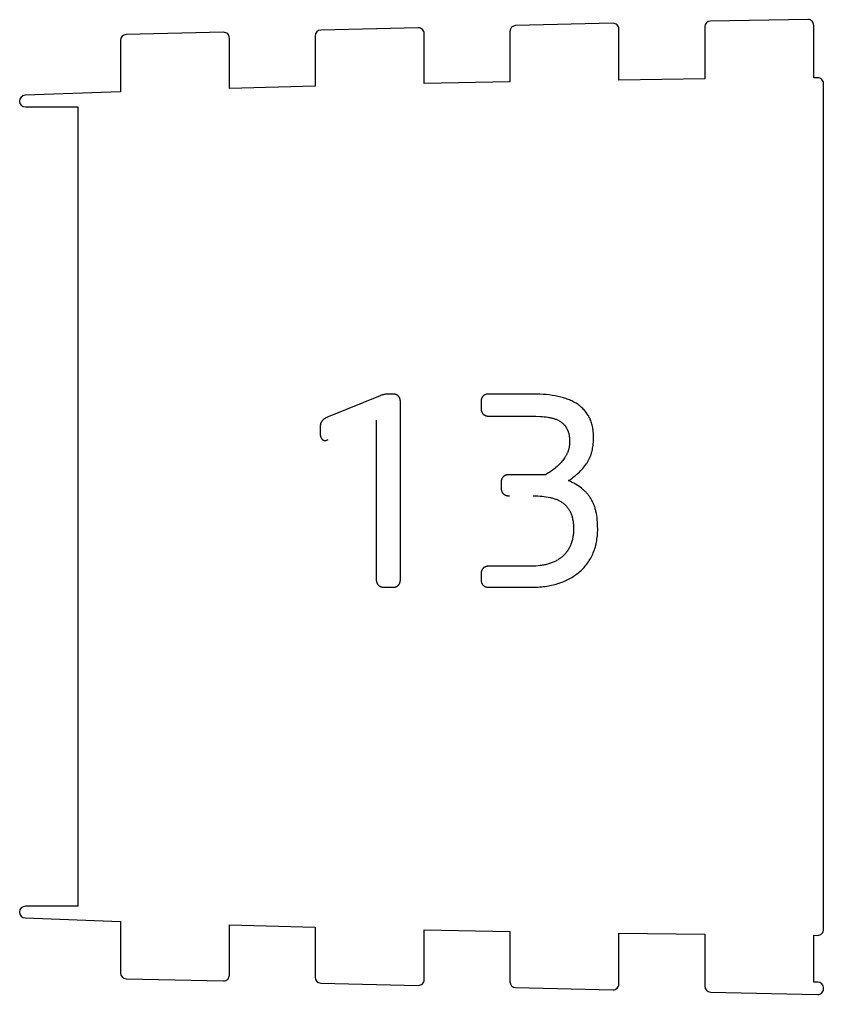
# Model space of a CAD drawing. Extents: x 296 to 1497, y 3 to 304.
# Drawn here: x 783.8 to 825.1, y 138.3 to 188.4 of the extents above; entities that cross this region are included whole.
import ezdxf

# ---------------------------------------------------------------- set-up
doc = ezdxf.new("R2010")
doc.units = 0
doc.layers.add('FLAT_PANELS', color=1, linetype='CONTINUOUS')
doc.layers.add('HELP_LINES', color=3, linetype='CONTINUOUS')

msp = doc.modelspace()

# ---------------------------------------------------------------- linework, layer by layer
at = {"layer": 'FLAT_PANELS'}
for p, q in [((814.249, 188.161, 0), (809.249, 188.046, 0)), ((824.254, 188.356, 0), (819.249, 188.277, 0)), ((794.249, 187.7, 0), (789.249, 187.585, 0)), ((804.249, 187.931, 0), (799.249, 187.815, 0)), ((808.956, 187.746, 0), (808.956, 185.156, 0)), ((814.556, 185.247, 0), (814.556, 187.861, 0)), ((818.956, 187.977, 0), (818.956, 185.304, 0)), ((824.556, 185.358, 0), (824.556, 188.056, 0)), ((788.956, 187.285, 0), (788.956, 184.641, 0)), ((794.556, 184.817, 0), (794.556, 187.4, 0)), ((798.956, 187.515, 0), (798.956, 184.937, 0)), ((804.556, 185.069, 0), (804.556, 187.631, 0)), ((818.956, 185.304, 0), (814.556, 185.247, 0)), ((824.754, 185.36, 0), (824.556, 185.358, 0)), ((798.956, 184.937, 0), (794.556, 184.817, 0)), ((808.956, 185.156, 0), (804.556, 185.069, 0)), ((825.057, 141.649, 0), (825.057, 185.06, 0)), ((788.956, 184.641, 0), (784.066, 184.465, 0)), ((784.078, 183.865, 0), (786.778, 183.865, 0)), ((786.778, 183.865, 0), (786.778, 142.843, 0)), ((786.778, 142.843, 0), (784.078, 142.843, 0)), ((784.066, 142.243, 0), (788.956, 142.068, 0)), ((788.956, 142.068, 0), (788.956, 139.425, 0)), ((794.556, 139.311, 0), (794.556, 141.892, 0)), ((794.556, 141.892, 0), (798.956, 141.771, 0)), ((798.956, 141.771, 0), (798.956, 139.196, 0)), ((804.556, 139.082, 0), (804.556, 141.64, 0)), ((804.556, 141.64, 0), (808.956, 141.553, 0)), ((808.956, 141.553, 0), (808.956, 138.968, 0)), ((814.556, 138.853, 0), (814.556, 141.461, 0)), ((814.556, 141.461, 0), (818.956, 141.404, 0)), ((818.956, 141.404, 0), (818.956, 138.739, 0)), ((824.556, 138.95, 0), (824.556, 141.35, 0)), ((824.556, 141.35, 0), (824.754, 141.349, 0)), ((789.249, 139.125, 0), (794.249, 139.011, 0)), ((799.249, 138.896, 0), (804.249, 138.782, 0)), ((809.249, 138.668, 0), (814.249, 138.553, 0)), ((824.759, 138.949, 0), (824.556, 138.95, 0)), ((825.057, 138.613, 0), (825.057, 138.649, 0)), ((819.249, 138.439, 0), (824.75, 138.313, 0))]:
    msp.add_line(p, q, dxfattribs=at)
for centre, start, end in [((814.256, 187.861, 0), 360, 91.3213), ((819.256, 187.977, 0), 91.3213, 180), ((824.256, 188.056, 0), 360, 90.4581), ((794.256, 187.4, 0), 360, 91.3213), ((799.256, 187.515, 0), 91.3213, 180), ((804.256, 187.631, 0), 360, 91.3213), ((809.256, 187.746, 0), 91.3213, 180), ((789.256, 187.285, 0), 91.3213, 180), ((824.757, 185.06, 0), 0, 90.4395), ((784.078, 184.165, 0), 92.1881, 270.0001), ((784.078, 142.543, 0), 89.9999, 267.8121), ((824.757, 141.649, 0), 269.5605, 0), ((789.256, 139.425, 0), 180, 268.6902), ((794.256, 139.311, 0), 268.6902, 0), ((799.256, 139.196, 0), 180, 268.6902), ((804.256, 139.082, 0), 268.6902, 0), ((809.256, 138.968, 0), 180, 268.6902), ((814.256, 138.853, 0), 268.6902, 0), ((819.256, 138.739, 0), 180, 268.6902), ((824.757, 138.649, 0), 360, 89.5605), ((824.757, 138.613, 0), 268.6902, 0)]:
    msp.add_arc(centre, 0.3, start, end, dxfattribs=at)
at = {"layer": 'HELP_LINES'}
for p, q in [((802.287, 169.044), (799.62, 167.959)), ((802.318, 169.055), (802.287, 169.044)), ((802.349, 169.066), (802.318, 169.055)), ((802.38, 169.076), (802.349, 169.066)), ((802.412, 169.086), (802.38, 169.076)), ((802.443, 169.094), (802.412, 169.086)), ((802.475, 169.102), (802.443, 169.094)), ((802.507, 169.108), (802.475, 169.102)), ((802.539, 169.114), (802.507, 169.108)), ((802.571, 169.12), (802.539, 169.114)), ((802.603, 169.124), (802.571, 169.12)), ((802.635, 169.128), (802.603, 169.124)), ((802.668, 169.131), (802.635, 169.128)), ((802.701, 169.133), (802.668, 169.131)), ((802.734, 169.134), (802.701, 169.133)), ((802.767, 169.134), (802.734, 169.134)), ((802.94, 169.134), (802.767, 169.134)), ((802.952, 169.134), (802.94, 169.134)), ((802.964, 169.133), (802.952, 169.134)), ((802.976, 169.132), (802.964, 169.133)), ((802.988, 169.131), (802.976, 169.132)), ((802.999, 169.13), (802.988, 169.131)), ((803.011, 169.129), (802.999, 169.13)), ((803.022, 169.127), (803.011, 169.129)), ((803.033, 169.125), (803.022, 169.127)), ((803.043, 169.123), (803.033, 169.125)), ((803.054, 169.121), (803.043, 169.123)), ((803.064, 169.119), (803.054, 169.121)), ((803.074, 169.116), (803.064, 169.119)), ((803.084, 169.113), (803.074, 169.116)), ((803.094, 169.11), (803.084, 169.113)), ((803.104, 169.107), (803.094, 169.11)), ((803.113, 169.103), (803.104, 169.107)), ((803.122, 169.099), (803.113, 169.103)), ((803.131, 169.096), (803.122, 169.099)), ((803.14, 169.091), (803.131, 169.096)), ((803.149, 169.087), (803.14, 169.091)), ((803.157, 169.082), (803.149, 169.087)), ((803.165, 169.078), (803.157, 169.082)), ((803.173, 169.072), (803.165, 169.078)), ((803.181, 169.067), (803.173, 169.072)), ((803.189, 169.062), (803.181, 169.067)), ((803.196, 169.056), (803.189, 169.062)), ((803.204, 169.05), (803.196, 169.056)), ((803.211, 169.044), (803.204, 169.05)), ((803.218, 169.038), (803.211, 169.044)), ((803.225, 169.031), (803.218, 169.038)), ((803.231, 169.025), (803.225, 169.031)), ((803.237, 169.018), (803.231, 169.025)), ((803.244, 169.01), (803.237, 169.018)), ((803.25, 169.003), (803.244, 169.01)), ((803.255, 168.996), (803.25, 169.003)), ((803.261, 168.988), (803.255, 168.996)), ((803.266, 168.981), (803.261, 168.988)), ((803.271, 168.973), (803.266, 168.981)), ((803.276, 168.965), (803.271, 168.973)), ((803.281, 168.957), (803.276, 168.965)), ((803.286, 168.948), (803.281, 168.957)), ((803.29, 168.94), (803.286, 168.948)), ((803.294, 168.931), (803.29, 168.94)), ((803.298, 168.923), (803.294, 168.931)), ((803.302, 168.914), (803.298, 168.923)), ((803.305, 168.905), (803.302, 168.914)), ((803.309, 168.895), (803.305, 168.905)), ((803.312, 168.886), (803.309, 168.895)), ((803.315, 168.877), (803.312, 168.886)), ((803.317, 168.867), (803.315, 168.877)), ((803.32, 168.857), (803.317, 168.867)), ((803.322, 168.847), (803.32, 168.857)), ((803.324, 168.837), (803.322, 168.847)), ((803.326, 168.827), (803.324, 168.837)), ((803.328, 168.816), (803.326, 168.827)), ((803.33, 168.806), (803.328, 168.816)), ((803.331, 168.795), (803.33, 168.806)), ((803.332, 168.784), (803.331, 168.795)), ((803.333, 168.773), (803.332, 168.784)), ((803.334, 168.762), (803.333, 168.773)), ((803.334, 168.751), (803.334, 168.762)), ((803.334, 168.739), (803.334, 168.751)), ((803.334, 168.728), (803.334, 168.739)), ((803.334, 159.607), (803.334, 168.728)), ((807.476, 168.773), (807.475, 168.762)), ((807.475, 168.762), (807.475, 168.751)), ((807.475, 168.751), (807.475, 168.739)), ((807.475, 168.739), (807.475, 168.404)), ((807.477, 168.784), (807.476, 168.773)), ((807.478, 168.795), (807.477, 168.784)), ((807.48, 168.806), (807.478, 168.795)), ((807.481, 168.816), (807.48, 168.806)), ((807.483, 168.827), (807.481, 168.816)), ((807.485, 168.837), (807.483, 168.827)), ((807.487, 168.847), (807.485, 168.837)), ((807.489, 168.857), (807.487, 168.847)), ((807.492, 168.867), (807.489, 168.857)), ((807.494, 168.877), (807.492, 168.867)), ((807.497, 168.886), (807.494, 168.877)), ((807.5, 168.895), (807.497, 168.886)), ((807.504, 168.905), (807.5, 168.895)), ((807.507, 168.914), (807.504, 168.905)), ((807.511, 168.923), (807.507, 168.914)), ((807.515, 168.931), (807.511, 168.923)), ((807.519, 168.94), (807.515, 168.931)), ((807.523, 168.948), (807.519, 168.94)), ((807.528, 168.957), (807.523, 168.948)), ((807.533, 168.965), (807.528, 168.957)), ((807.538, 168.973), (807.533, 168.965)), ((807.543, 168.981), (807.538, 168.973)), ((807.548, 168.988), (807.543, 168.981)), ((807.554, 168.996), (807.548, 168.988)), ((807.559, 169.003), (807.554, 168.996)), ((807.565, 169.01), (807.559, 169.003)), ((807.572, 169.018), (807.565, 169.01)), ((807.578, 169.025), (807.572, 169.018)), ((807.585, 169.031), (807.578, 169.025)), ((807.591, 169.038), (807.585, 169.031)), ((807.598, 169.044), (807.591, 169.038)), ((807.605, 169.05), (807.598, 169.044)), ((807.613, 169.056), (807.605, 169.05)), ((807.62, 169.062), (807.613, 169.056)), ((807.628, 169.067), (807.62, 169.062)), ((807.636, 169.072), (807.628, 169.067)), ((807.644, 169.078), (807.636, 169.072)), ((807.652, 169.082), (807.644, 169.078)), ((807.66, 169.087), (807.652, 169.082)), ((807.669, 169.091), (807.66, 169.087)), ((807.678, 169.096), (807.669, 169.091)), ((807.687, 169.099), (807.678, 169.096)), ((807.696, 169.103), (807.687, 169.099)), ((807.705, 169.107), (807.696, 169.103)), ((807.715, 169.11), (807.705, 169.107)), ((807.725, 169.113), (807.715, 169.11)), ((807.735, 169.116), (807.725, 169.113)), ((807.745, 169.119), (807.735, 169.116)), ((807.755, 169.121), (807.745, 169.119)), ((807.766, 169.123), (807.755, 169.121)), ((807.776, 169.125), (807.766, 169.123)), ((807.787, 169.127), (807.776, 169.125)), ((807.798, 169.129), (807.787, 169.127)), ((807.81, 169.13), (807.798, 169.129)), ((807.821, 169.131), (807.81, 169.13)), ((807.833, 169.132), (807.821, 169.131)), ((807.845, 169.133), (807.833, 169.132)), ((807.857, 169.134), (807.845, 169.133)), ((807.869, 169.134), (807.857, 169.134)), ((807.881, 169.134), (807.869, 169.134)), ((810.328, 169.132), (807.881, 169.134)), ((810.496, 169.126), (810.328, 169.132)), ((810.661, 169.117), (810.496, 169.126)), ((810.821, 169.103), (810.661, 169.117)), ((810.978, 169.086), (810.821, 169.103)), ((811.131, 169.065), (810.978, 169.086)), ((811.28, 169.04), (811.131, 169.065)), ((811.425, 169.011), (811.28, 169.04)), ((811.495, 168.995), (811.425, 169.011)), ((811.565, 168.978), (811.495, 168.995)), ((811.633, 168.96), (811.565, 168.978)), ((811.7, 168.941), (811.633, 168.96)), ((811.766, 168.921), (811.7, 168.941)), ((811.83, 168.899), (811.766, 168.921)), ((811.893, 168.877), (811.83, 168.899)), ((811.955, 168.853), (811.893, 168.877)), ((812.016, 168.828), (811.955, 168.853)), ((812.075, 168.802), (812.016, 168.828)), ((812.133, 168.775), (812.075, 168.802)), ((812.189, 168.747), (812.133, 168.775)), ((812.245, 168.718), (812.189, 168.747)), ((812.299, 168.688), (812.245, 168.718)), ((812.352, 168.656), (812.299, 168.688)), ((812.403, 168.624), (812.352, 168.656)), ((807.475, 168.404), (807.475, 168.393)), ((807.475, 168.393), (807.475, 168.381)), ((807.475, 168.381), (807.476, 168.37)), ((807.476, 168.37), (807.476, 168.359)), ((807.476, 168.359), (807.477, 168.348)), ((807.477, 168.348), (807.478, 168.337)), ((807.478, 168.337), (807.48, 168.326)), ((807.48, 168.326), (807.481, 168.316)), ((807.481, 168.316), (807.483, 168.305)), ((807.483, 168.305), (807.485, 168.295)), ((807.485, 168.295), (807.487, 168.285)), ((807.487, 168.285), (807.49, 168.275)), ((807.49, 168.275), (807.492, 168.265)), ((807.492, 168.265), (807.495, 168.255)), ((807.495, 168.255), (807.498, 168.246)), ((807.498, 168.246), (807.501, 168.236)), ((807.501, 168.236), (807.505, 168.227)), ((807.505, 168.227), (807.508, 168.218)), ((807.508, 168.218), (807.512, 168.209)), ((807.512, 168.209), (807.516, 168.201)), ((807.516, 168.201), (807.52, 168.192)), ((807.52, 168.192), (807.525, 168.184)), ((807.525, 168.184), (807.529, 168.175)), ((807.529, 168.175), (807.534, 168.167)), ((807.534, 168.167), (807.539, 168.159)), ((807.539, 168.159), (807.545, 168.151)), ((807.545, 168.151), (807.55, 168.144)), ((807.55, 168.144), (807.556, 168.136)), ((812.453, 168.59), (812.403, 168.624)), ((812.502, 168.555), (812.453, 168.59)), ((812.549, 168.519), (812.502, 168.555)), ((812.595, 168.481), (812.549, 168.519)), ((812.639, 168.443), (812.595, 168.481)), ((812.682, 168.403), (812.639, 168.443)), ((812.724, 168.362), (812.682, 168.403)), ((812.763, 168.319), (812.724, 168.362)), ((812.802, 168.276), (812.763, 168.319)), ((812.839, 168.231), (812.802, 168.276)), ((812.874, 168.185), (812.839, 168.231)), ((812.908, 168.137), (812.874, 168.185)), ((799.25, 167.65), (799.246, 167.64)), ((799.254, 167.659), (799.25, 167.65)), ((799.258, 167.668), (799.254, 167.659)), ((799.263, 167.677), (799.258, 167.668)), ((799.267, 167.686), (799.263, 167.677)), ((799.272, 167.695), (799.267, 167.686)), ((799.277, 167.703), (799.272, 167.695)), ((799.282, 167.711), (799.277, 167.703)), ((799.287, 167.72), (799.282, 167.711)), ((799.293, 167.728), (799.287, 167.72)), ((799.299, 167.735), (799.293, 167.728)), ((799.305, 167.743), (799.299, 167.735)), ((799.311, 167.751), (799.305, 167.743)), ((799.317, 167.758), (799.311, 167.751)), ((799.324, 167.765), (799.317, 167.758)), ((799.33, 167.772), (799.324, 167.765)), ((799.337, 167.78), (799.33, 167.772)), ((799.344, 167.787), (799.337, 167.78)), ((799.359, 167.801), (799.344, 167.787)), ((799.375, 167.814), (799.359, 167.801)), ((799.391, 167.828), (799.375, 167.814)), ((799.408, 167.841), (799.391, 167.828)), ((799.426, 167.854), (799.408, 167.841)), ((799.445, 167.866), (799.426, 167.854)), ((799.464, 167.879), (799.445, 167.866)), ((799.484, 167.891), (799.464, 167.879)), ((799.505, 167.903), (799.484, 167.891)), ((799.526, 167.915), (799.505, 167.903)), ((799.549, 167.926), (799.526, 167.915)), ((799.572, 167.937), (799.549, 167.926)), ((799.596, 167.948), (799.572, 167.937)), ((799.62, 167.959), (799.596, 167.948)), ((802.094, 167.784), (802.094, 159.607)), ((807.556, 168.136), (807.562, 168.129)), ((807.562, 168.129), (807.568, 168.121)), ((807.568, 168.121), (807.574, 168.114)), ((807.574, 168.114), (807.581, 168.107)), ((807.581, 168.107), (807.588, 168.101)), ((807.588, 168.101), (807.595, 168.094)), ((807.595, 168.094), (807.602, 168.088)), ((807.602, 168.088), (807.609, 168.082)), ((807.609, 168.082), (807.617, 168.076)), ((807.617, 168.076), (807.624, 168.07)), ((807.624, 168.07), (807.632, 168.065)), ((807.632, 168.065), (807.64, 168.059)), ((807.64, 168.059), (807.649, 168.054)), ((807.649, 168.054), (807.657, 168.05)), ((807.657, 168.05), (807.666, 168.045)), ((807.666, 168.045), (807.675, 168.041)), ((807.675, 168.041), (807.684, 168.036)), ((807.684, 168.036), (807.693, 168.032)), ((807.693, 168.032), (807.703, 168.029)), ((807.703, 168.029), (807.712, 168.025)), ((807.712, 168.025), (807.722, 168.022)), ((807.722, 168.022), (807.732, 168.019)), ((807.732, 168.019), (807.742, 168.016)), ((807.742, 168.016), (807.753, 168.013)), ((807.753, 168.013), (807.764, 168.011)), ((807.764, 168.011), (807.774, 168.008)), ((807.774, 168.008), (807.786, 168.006)), ((807.786, 168.006), (807.797, 168.005)), ((807.797, 168.005), (807.808, 168.003)), ((807.808, 168.003), (807.82, 168.002)), ((807.82, 168.002), (807.832, 168)), ((807.832, 168), (807.844, 167.999)), ((807.844, 167.999), (807.856, 167.999)), ((807.856, 167.999), (807.868, 167.998)), ((807.868, 167.998), (810.287, 167.994)), ((810.287, 167.994), (810.508, 167.984)), ((810.508, 167.984), (810.613, 167.976)), ((810.613, 167.976), (810.715, 167.967)), ((810.715, 167.967), (810.813, 167.955)), ((810.813, 167.955), (810.908, 167.942)), ((810.908, 167.942), (810.954, 167.935)), ((810.954, 167.935), (810.999, 167.927)), ((810.999, 167.927), (811.043, 167.918)), ((811.043, 167.918), (811.085, 167.909)), ((811.085, 167.909), (811.127, 167.898)), ((811.127, 167.898), (811.168, 167.887)), ((811.168, 167.887), (811.208, 167.876)), ((811.208, 167.876), (811.248, 167.863)), ((811.248, 167.863), (811.286, 167.85)), ((811.286, 167.85), (811.323, 167.836)), ((811.323, 167.836), (811.359, 167.821)), ((811.359, 167.821), (811.394, 167.805)), ((811.394, 167.805), (811.428, 167.789)), ((811.428, 167.789), (811.461, 167.772)), ((811.461, 167.772), (811.493, 167.754)), ((811.493, 167.754), (811.524, 167.736)), ((811.524, 167.736), (811.555, 167.716)), ((811.555, 167.716), (811.584, 167.696)), ((811.584, 167.696), (811.612, 167.675)), ((811.612, 167.675), (811.626, 167.664)), ((811.626, 167.664), (811.64, 167.653)), ((811.64, 167.653), (811.653, 167.642)), ((812.941, 168.089), (812.908, 168.137)), ((812.972, 168.039), (812.941, 168.089)), ((813.002, 167.988), (812.972, 168.039)), ((813.03, 167.936), (813.002, 167.988)), ((813.043, 167.909), (813.03, 167.936)), ((813.056, 167.882), (813.043, 167.909)), ((813.069, 167.855), (813.056, 167.882)), ((813.081, 167.827), (813.069, 167.855)), ((813.104, 167.771), (813.081, 167.827)), ((813.126, 167.713), (813.104, 167.771)), ((813.145, 167.654), (813.126, 167.713)), ((813.163, 167.593), (813.145, 167.654)), ((799.215, 167.478), (799.214, 167.466)), ((799.214, 167.466), (799.214, 167.113)), ((799.216, 167.502), (799.215, 167.49)), ((799.215, 167.49), (799.215, 167.478)), ((799.217, 167.514), (799.216, 167.502)), ((799.219, 167.525), (799.217, 167.514)), ((799.22, 167.536), (799.219, 167.525)), ((799.222, 167.547), (799.22, 167.536)), ((799.224, 167.558), (799.222, 167.547)), ((799.226, 167.569), (799.224, 167.558)), ((799.228, 167.58), (799.226, 167.569)), ((799.231, 167.59), (799.228, 167.58)), ((799.234, 167.601), (799.231, 167.59)), ((799.236, 167.611), (799.234, 167.601)), ((799.24, 167.621), (799.236, 167.611)), ((799.243, 167.63), (799.24, 167.621)), ((799.246, 167.64), (799.243, 167.63)), ((811.653, 167.642), (811.666, 167.631)), ((811.666, 167.631), (811.679, 167.619)), ((811.679, 167.619), (811.692, 167.607)), ((811.692, 167.607), (811.704, 167.595)), ((811.704, 167.595), (811.716, 167.583)), ((811.716, 167.583), (811.728, 167.57)), ((811.728, 167.57), (811.74, 167.557)), ((811.74, 167.557), (811.752, 167.545)), ((811.752, 167.545), (811.763, 167.531)), ((811.763, 167.531), (811.774, 167.518)), ((811.774, 167.518), (811.785, 167.505)), ((811.785, 167.505), (811.795, 167.491)), ((811.795, 167.491), (811.806, 167.477)), ((811.806, 167.477), (811.816, 167.463)), ((811.816, 167.463), (811.826, 167.448)), ((811.826, 167.448), (811.835, 167.434)), ((811.835, 167.434), (811.845, 167.419)), ((811.845, 167.419), (811.854, 167.404)), ((811.854, 167.404), (811.863, 167.389)), ((811.863, 167.389), (811.88, 167.358)), ((811.88, 167.358), (811.896, 167.326)), ((811.896, 167.326), (811.904, 167.309)), ((811.904, 167.309), (811.911, 167.293)), ((811.911, 167.293), (811.919, 167.276)), ((811.919, 167.276), (811.926, 167.259)), ((811.926, 167.259), (811.933, 167.241)), ((811.933, 167.241), (811.939, 167.223)), ((811.939, 167.223), (811.951, 167.187)), ((811.951, 167.187), (811.963, 167.15)), ((811.963, 167.15), (811.973, 167.111)), ((813.18, 167.531), (813.163, 167.593)), ((813.194, 167.468), (813.18, 167.531)), ((813.207, 167.403), (813.194, 167.468)), ((813.218, 167.337), (813.207, 167.403)), ((813.228, 167.27), (813.218, 167.337)), ((813.235, 167.201), (813.228, 167.27)), ((813.241, 167.131), (813.235, 167.201)), ((799.214, 167.113), (799.214, 167.093)), ((799.214, 167.093), (799.215, 167.073)), ((799.215, 167.073), (799.216, 167.054)), ((799.216, 167.054), (799.218, 167.035)), ((799.218, 167.035), (799.221, 167.017)), ((799.221, 167.017), (799.222, 167.009)), ((799.222, 167.009), (799.224, 167)), ((799.224, 167), (799.225, 166.991)), ((799.225, 166.991), (799.227, 166.983)), ((799.227, 166.983), (799.229, 166.974)), ((799.229, 166.974), (799.231, 166.966)), ((799.231, 166.966), (799.234, 166.958)), ((799.234, 166.958), (799.236, 166.95)), ((799.236, 166.95), (799.239, 166.942)), ((799.239, 166.942), (799.241, 166.934)), ((799.241, 166.934), (799.244, 166.927)), ((799.244, 166.927), (799.247, 166.919)), ((799.247, 166.919), (799.25, 166.912)), ((799.25, 166.912), (799.254, 166.904)), ((799.254, 166.904), (799.257, 166.897)), ((799.257, 166.897), (799.26, 166.89)), ((799.26, 166.89), (799.264, 166.883)), ((799.264, 166.883), (799.268, 166.877)), ((799.268, 166.877), (799.272, 166.87)), ((799.272, 166.87), (799.276, 166.863)), ((799.276, 166.863), (799.28, 166.857)), ((799.28, 166.857), (799.285, 166.851)), ((799.285, 166.851), (799.289, 166.844)), ((799.289, 166.844), (799.294, 166.838)), ((799.294, 166.838), (799.298, 166.833)), ((799.298, 166.833), (799.303, 166.827)), ((799.303, 166.827), (799.308, 166.822)), ((799.308, 166.822), (799.313, 166.817)), ((799.313, 166.817), (799.318, 166.812)), ((799.318, 166.812), (799.323, 166.807)), ((799.323, 166.807), (799.328, 166.802)), ((799.328, 166.802), (799.333, 166.798)), ((799.333, 166.798), (799.339, 166.794)), ((799.339, 166.794), (799.344, 166.79)), ((799.344, 166.79), (799.35, 166.786)), ((799.35, 166.786), (799.355, 166.782)), ((799.355, 166.782), (799.361, 166.779)), ((799.361, 166.779), (799.367, 166.776)), ((799.367, 166.776), (799.373, 166.773)), ((799.373, 166.773), (799.379, 166.77)), ((799.379, 166.77), (799.385, 166.767)), ((799.385, 166.767), (799.391, 166.765)), ((799.391, 166.765), (799.397, 166.762)), ((799.397, 166.762), (799.404, 166.76)), ((799.404, 166.76), (799.41, 166.759)), ((799.41, 166.759), (799.416, 166.757)), ((799.416, 166.757), (799.423, 166.755)), ((799.423, 166.755), (799.43, 166.754)), ((799.43, 166.754), (799.437, 166.753)), ((799.437, 166.753), (799.443, 166.752)), ((799.443, 166.752), (799.45, 166.752)), ((799.45, 166.752), (799.457, 166.751)), ((799.457, 166.751), (799.465, 166.751)), ((799.465, 166.751), (799.472, 166.751)), ((799.472, 166.751), (799.478, 166.751)), ((799.478, 166.751), (799.483, 166.751)), ((799.483, 166.751), (799.489, 166.751)), ((799.489, 166.751), (799.494, 166.752)), ((799.494, 166.752), (799.5, 166.752)), ((799.5, 166.752), (799.506, 166.753)), ((799.506, 166.753), (799.511, 166.754)), ((799.511, 166.754), (799.517, 166.755)), ((799.517, 166.755), (799.522, 166.756)), ((799.522, 166.756), (799.527, 166.757)), ((799.527, 166.757), (799.533, 166.758)), ((799.533, 166.758), (799.538, 166.76)), ((799.538, 166.76), (799.543, 166.761)), ((799.543, 166.761), (799.549, 166.763)), ((799.549, 166.763), (799.554, 166.765)), ((799.554, 166.765), (799.633, 166.795)), ((811.973, 167.111), (811.982, 167.071)), ((811.982, 167.071), (811.991, 167.03)), ((811.991, 167.03), (811.998, 166.988)), ((811.998, 166.988), (812.005, 166.945)), ((812.005, 166.945), (812.01, 166.9)), ((812.01, 166.9), (812.014, 166.854)), ((812.014, 166.854), (812.018, 166.808)), ((812.018, 166.808), (812.02, 166.76)), ((812.02, 166.76), (812.022, 166.711)), ((812.022, 166.711), (812.022, 166.66)), ((812.022, 166.66), (812.022, 166.631)), ((813.234, 166.577), (813.24, 166.658)), ((813.24, 166.658), (813.245, 166.741)), ((813.246, 167.059), (813.241, 167.131)), ((813.245, 166.741), (813.248, 166.825)), ((813.248, 166.986), (813.246, 167.059)), ((813.249, 166.912), (813.248, 166.986)), ((813.248, 166.825), (813.249, 166.912)), ((811.923, 166.149), (811.912, 166.121)), ((811.934, 166.177), (811.923, 166.149)), ((811.944, 166.204), (811.934, 166.177)), ((811.953, 166.232), (811.944, 166.204)), ((811.962, 166.26), (811.953, 166.232)), ((811.971, 166.288), (811.962, 166.26)), ((811.978, 166.317), (811.971, 166.288)), ((811.985, 166.345), (811.978, 166.317)), ((811.992, 166.373), (811.985, 166.345)), ((811.998, 166.401), (811.992, 166.373)), ((812.003, 166.43), (811.998, 166.401)), ((812.007, 166.458), (812.003, 166.43)), ((812.011, 166.487), (812.007, 166.458)), ((812.015, 166.516), (812.011, 166.487)), ((812.017, 166.545), (812.015, 166.516)), ((812.02, 166.573), (812.017, 166.545)), ((812.021, 166.602), (812.02, 166.573)), ((812.022, 166.631), (812.021, 166.602)), ((813.152, 166.124), (813.162, 166.16)), ((813.162, 166.16), (813.171, 166.196)), ((813.171, 166.196), (813.18, 166.233)), ((813.18, 166.233), (813.188, 166.269)), ((813.188, 166.269), (813.202, 166.344)), ((813.202, 166.344), (813.215, 166.42)), ((813.215, 166.42), (813.225, 166.497)), ((813.225, 166.497), (813.234, 166.577)), ((811.626, 165.663), (811.581, 165.611)), ((811.669, 165.716), (811.626, 165.663)), ((811.709, 165.768), (811.669, 165.716)), ((811.747, 165.822), (811.709, 165.768)), ((811.782, 165.876), (811.747, 165.822)), ((811.799, 165.903), (811.782, 165.876)), ((811.815, 165.93), (811.799, 165.903)), ((811.831, 165.957), (811.815, 165.93)), ((811.846, 165.984), (811.831, 165.957)), ((811.86, 166.011), (811.846, 165.984)), ((811.874, 166.039), (811.86, 166.011)), ((811.887, 166.066), (811.874, 166.039)), ((811.9, 166.094), (811.887, 166.066)), ((811.912, 166.121), (811.9, 166.094)), ((812.94, 165.641), (812.959, 165.674)), ((812.959, 165.674), (812.978, 165.707)), ((812.978, 165.707), (812.996, 165.741)), ((812.996, 165.741), (813.014, 165.775)), ((813.014, 165.775), (813.031, 165.809)), ((813.031, 165.809), (813.047, 165.843)), ((813.047, 165.843), (813.063, 165.877)), ((813.063, 165.877), (813.077, 165.912)), ((813.077, 165.912), (813.091, 165.947)), ((813.091, 165.947), (813.105, 165.982)), ((813.105, 165.982), (813.118, 166.017)), ((813.118, 166.017), (813.13, 166.052)), ((813.13, 166.052), (813.141, 166.088)), ((813.141, 166.088), (813.152, 166.124)), ((811.07, 165.173), (811.002, 165.127)), ((811.136, 165.219), (811.07, 165.173)), ((811.2, 165.266), (811.136, 165.219)), ((811.261, 165.313), (811.2, 165.266)), ((811.32, 165.362), (811.261, 165.313)), ((811.377, 165.41), (811.32, 165.362)), ((811.432, 165.46), (811.377, 165.41)), ((811.484, 165.51), (811.432, 165.46)), ((811.533, 165.56), (811.484, 165.51)), ((811.581, 165.611), (811.533, 165.56)), ((812.521, 165.128), (812.584, 165.191)), ((812.584, 165.191), (812.644, 165.253)), ((812.644, 165.253), (812.701, 165.316)), ((812.701, 165.316), (812.755, 165.38)), ((812.755, 165.38), (812.806, 165.444)), ((812.806, 165.444), (812.853, 165.509)), ((812.853, 165.509), (812.876, 165.542)), ((812.876, 165.542), (812.898, 165.575)), ((812.898, 165.575), (812.919, 165.608)), ((812.919, 165.608), (812.94, 165.641)), ((808.504, 164.64), (808.503, 164.628)), ((808.505, 164.652), (808.504, 164.64)), ((808.507, 164.663), (808.505, 164.652)), ((808.508, 164.674), (808.507, 164.663)), ((808.51, 164.685), (808.508, 164.674)), ((808.512, 164.696), (808.51, 164.685)), ((808.515, 164.707), (808.512, 164.696)), ((808.517, 164.717), (808.515, 164.707)), ((808.52, 164.727), (808.517, 164.717)), ((808.523, 164.737), (808.52, 164.727)), ((808.526, 164.747), (808.523, 164.737)), ((808.53, 164.757), (808.526, 164.747)), ((808.533, 164.766), (808.53, 164.757)), ((808.537, 164.776), (808.533, 164.766)), ((808.541, 164.785), (808.537, 164.776)), ((808.546, 164.794), (808.541, 164.785)), ((808.55, 164.803), (808.546, 164.794)), ((808.555, 164.811), (808.55, 164.803)), ((808.56, 164.82), (808.555, 164.811)), ((808.565, 164.828), (808.56, 164.82)), ((808.57, 164.836), (808.565, 164.828)), ((808.576, 164.844), (808.57, 164.836)), ((808.582, 164.851), (808.576, 164.844)), ((808.588, 164.859), (808.582, 164.851)), ((808.594, 164.866), (808.588, 164.859)), ((808.601, 164.873), (808.594, 164.866)), ((808.607, 164.88), (808.601, 164.873)), ((808.614, 164.887), (808.607, 164.88)), ((808.622, 164.893), (808.614, 164.887)), ((808.629, 164.9), (808.622, 164.893)), ((808.636, 164.906), (808.629, 164.9)), ((808.644, 164.912), (808.636, 164.906)), ((808.652, 164.917), (808.644, 164.912)), ((808.659, 164.923), (808.652, 164.917)), ((808.667, 164.928), (808.659, 164.923)), ((808.676, 164.933), (808.667, 164.928)), ((808.684, 164.938), (808.676, 164.933)), ((808.692, 164.943), (808.684, 164.938)), ((808.701, 164.947), (808.692, 164.943)), ((808.71, 164.952), (808.701, 164.947)), ((808.719, 164.956), (808.71, 164.952)), ((808.728, 164.959), (808.719, 164.956)), ((808.737, 164.963), (808.728, 164.959)), ((808.746, 164.966), (808.737, 164.963)), ((808.756, 164.97), (808.746, 164.966)), ((808.765, 164.973), (808.756, 164.97)), ((808.775, 164.976), (808.765, 164.973)), ((808.785, 164.978), (808.775, 164.976)), ((808.795, 164.98), (808.785, 164.978)), ((808.805, 164.983), (808.795, 164.98)), ((808.815, 164.985), (808.805, 164.983)), ((808.826, 164.986), (808.815, 164.985)), ((808.836, 164.988), (808.826, 164.986)), ((808.847, 164.989), (808.836, 164.988)), ((808.858, 164.99), (808.847, 164.989)), ((808.869, 164.991), (808.858, 164.99)), ((808.88, 164.992), (808.869, 164.991)), ((808.892, 164.993), (808.88, 164.992)), ((808.903, 164.993), (808.892, 164.993)), ((808.915, 164.993), (808.903, 164.993)), ((810.782, 164.993), (808.915, 164.993)), ((810.858, 165.037), (810.782, 164.993)), ((810.931, 165.082), (810.858, 165.037)), ((811.002, 165.127), (810.931, 165.082)), ((811.97, 164.69), (812.06, 164.753)), ((812.065, 164.646), (811.97, 164.69)), ((812.06, 164.753), (812.147, 164.816)), ((812.157, 164.6), (812.065, 164.646)), ((812.147, 164.816), (812.229, 164.878)), ((812.229, 164.878), (812.308, 164.941)), ((812.308, 164.941), (812.383, 165.004)), ((812.383, 165.004), (812.454, 165.066)), ((812.454, 165.066), (812.521, 165.128)), ((808.502, 164.604), (808.501, 164.592)), ((808.501, 164.592), (808.501, 164.334)), ((808.501, 164.334), (808.501, 164.322)), ((808.501, 164.322), (808.502, 164.309)), ((808.503, 164.628), (808.502, 164.616)), ((808.502, 164.616), (808.502, 164.604)), ((808.502, 164.309), (808.502, 164.297)), ((808.502, 164.297), (808.503, 164.285)), ((808.503, 164.285), (808.504, 164.274)), ((808.504, 164.274), (808.505, 164.262)), ((808.505, 164.262), (808.507, 164.251)), ((808.507, 164.251), (808.508, 164.24)), ((808.508, 164.24), (808.51, 164.229)), ((808.51, 164.229), (808.512, 164.218)), ((808.512, 164.218), (808.515, 164.207)), ((808.515, 164.207), (808.517, 164.196)), ((808.517, 164.196), (808.52, 164.186)), ((808.52, 164.186), (808.523, 164.176)), ((808.523, 164.176), (808.526, 164.166)), ((808.526, 164.166), (808.53, 164.156)), ((808.53, 164.156), (808.533, 164.146)), ((808.533, 164.146), (808.537, 164.137)), ((812.246, 164.553), (812.157, 164.6)), ((812.331, 164.504), (812.246, 164.553)), ((812.413, 164.454), (812.331, 164.504)), ((812.492, 164.403), (812.413, 164.454)), ((812.567, 164.35), (812.492, 164.403)), ((812.639, 164.296), (812.567, 164.35)), ((812.674, 164.268), (812.639, 164.296)), ((812.708, 164.24), (812.674, 164.268)), ((812.741, 164.211), (812.708, 164.24)), ((812.774, 164.181), (812.741, 164.211)), ((812.805, 164.151), (812.774, 164.181)), ((812.836, 164.12), (812.805, 164.151)), ((808.537, 164.137), (808.541, 164.127)), ((808.541, 164.127), (808.546, 164.118)), ((808.546, 164.118), (808.55, 164.109)), ((808.55, 164.109), (808.555, 164.1)), ((808.555, 164.1), (808.56, 164.092)), ((808.56, 164.092), (808.565, 164.083)), ((808.565, 164.083), (808.57, 164.075)), ((808.57, 164.075), (808.576, 164.067)), ((808.576, 164.067), (808.582, 164.059)), ((808.582, 164.059), (808.588, 164.051)), ((808.588, 164.051), (808.594, 164.043)), ((808.594, 164.043), (808.601, 164.036)), ((808.601, 164.036), (808.607, 164.028)), ((808.607, 164.028), (808.614, 164.021)), ((808.614, 164.021), (808.622, 164.014)), ((808.622, 164.014), (808.629, 164.007)), ((808.629, 164.007), (808.636, 164.001)), ((808.636, 164.001), (808.644, 163.995)), ((808.644, 163.995), (808.652, 163.989)), ((808.652, 163.989), (808.66, 163.983)), ((808.66, 163.983), (808.668, 163.977)), ((808.668, 163.977), (808.676, 163.972)), ((808.676, 163.972), (808.685, 163.966)), ((808.685, 163.966), (808.694, 163.961)), ((808.694, 163.961), (808.702, 163.957)), ((808.702, 163.957), (808.711, 163.952)), ((808.711, 163.952), (808.721, 163.948)), ((808.721, 163.948), (808.73, 163.944)), ((808.73, 163.944), (808.74, 163.94)), ((808.74, 163.94), (808.749, 163.936)), ((808.749, 163.936), (808.759, 163.933)), ((808.759, 163.933), (808.769, 163.93)), ((808.769, 163.93), (808.779, 163.927)), ((808.779, 163.927), (808.79, 163.924)), ((808.79, 163.924), (808.8, 163.921)), ((808.8, 163.921), (808.811, 163.919)), ((808.811, 163.919), (808.822, 163.917)), ((808.822, 163.917), (808.833, 163.915)), ((808.833, 163.915), (808.844, 163.913)), ((808.844, 163.913), (808.856, 163.912)), ((808.856, 163.912), (808.867, 163.911)), ((808.867, 163.911), (808.879, 163.91)), ((808.879, 163.91), (808.891, 163.909)), ((808.891, 163.909), (808.903, 163.908)), ((808.903, 163.908), (808.915, 163.908)), ((808.915, 163.908), (808.927, 163.908)), ((810.155, 163.908), (810.275, 163.907)), ((810.275, 163.907), (810.391, 163.903)), ((810.391, 163.903), (810.504, 163.896)), ((810.504, 163.896), (810.614, 163.887)), ((810.614, 163.887), (810.721, 163.875)), ((810.721, 163.875), (810.825, 163.861)), ((810.825, 163.861), (810.926, 163.844)), ((810.926, 163.844), (811.024, 163.824)), ((811.024, 163.824), (811.071, 163.813)), ((811.071, 163.813), (811.118, 163.801)), ((811.118, 163.801), (811.164, 163.789)), ((811.164, 163.789), (811.209, 163.775)), ((811.209, 163.775), (811.253, 163.761)), ((811.253, 163.761), (811.296, 163.745)), ((811.296, 163.745), (811.338, 163.729)), ((811.338, 163.729), (811.379, 163.712)), ((811.379, 163.712), (811.419, 163.694)), ((811.419, 163.694), (811.459, 163.675)), ((811.459, 163.675), (811.497, 163.655)), ((811.497, 163.655), (811.535, 163.635)), ((812.866, 164.089), (812.836, 164.12)), ((812.896, 164.057), (812.866, 164.089)), ((812.924, 164.024), (812.896, 164.057)), ((812.952, 163.991), (812.924, 164.024)), ((812.98, 163.957), (812.952, 163.991)), ((813.006, 163.923), (812.98, 163.957)), ((813.032, 163.888), (813.006, 163.923)), ((813.056, 163.852), (813.032, 163.888)), ((813.081, 163.816), (813.056, 163.852)), ((813.104, 163.779), (813.081, 163.816)), ((813.127, 163.742), (813.104, 163.779)), ((813.148, 163.703), (813.127, 163.742)), ((813.17, 163.665), (813.148, 163.703)), ((813.19, 163.625), (813.17, 163.665)), ((811.535, 163.635), (811.572, 163.613)), ((811.572, 163.613), (811.607, 163.591)), ((811.607, 163.591), (811.642, 163.567)), ((811.642, 163.567), (811.676, 163.543)), ((811.676, 163.543), (811.709, 163.518)), ((811.709, 163.518), (811.741, 163.492)), ((811.741, 163.492), (811.772, 163.465)), ((811.772, 163.465), (811.802, 163.437)), ((811.802, 163.437), (811.831, 163.408)), ((811.831, 163.408), (811.859, 163.378)), ((811.859, 163.378), (811.886, 163.347)), ((811.886, 163.347), (811.912, 163.315)), ((811.912, 163.315), (811.937, 163.282)), ((811.937, 163.282), (811.961, 163.248)), ((811.961, 163.248), (811.984, 163.213)), ((811.984, 163.213), (812.006, 163.177)), ((812.006, 163.177), (812.027, 163.14)), ((812.027, 163.14), (812.047, 163.102)), ((813.209, 163.585), (813.19, 163.625)), ((813.228, 163.544), (813.209, 163.585)), ((813.246, 163.503), (813.228, 163.544)), ((813.264, 163.461), (813.246, 163.503)), ((813.28, 163.418), (813.264, 163.461)), ((813.296, 163.375), (813.28, 163.418)), ((813.311, 163.331), (813.296, 163.375)), ((813.326, 163.286), (813.311, 163.331)), ((813.339, 163.241), (813.326, 163.286)), ((813.352, 163.195), (813.339, 163.241)), ((813.364, 163.148), (813.352, 163.195)), ((813.375, 163.101), (813.364, 163.148)), ((812.047, 163.102), (812.066, 163.063)), ((812.066, 163.063), (812.083, 163.023)), ((812.083, 163.023), (812.1, 162.982)), ((812.1, 162.982), (812.116, 162.94)), ((812.116, 162.94), (812.131, 162.896)), ((812.131, 162.896), (812.144, 162.851)), ((812.144, 162.851), (812.157, 162.805)), ((812.157, 162.805), (812.168, 162.758)), ((812.168, 162.758), (812.178, 162.709)), ((812.178, 162.709), (812.188, 162.659)), ((812.188, 162.659), (812.196, 162.608)), ((813.396, 163.003), (813.375, 163.101)), ((813.413, 162.902), (813.396, 163.003)), ((813.428, 162.797), (813.413, 162.902)), ((813.441, 162.689), (813.428, 162.797)), ((813.45, 162.576), (813.441, 162.689)), ((812.196, 162.608), (812.203, 162.556)), ((812.203, 162.556), (812.209, 162.502)), ((812.209, 162.502), (812.214, 162.448)), ((812.214, 162.448), (812.217, 162.391)), ((812.217, 162.391), (812.22, 162.334)), ((812.22, 162.334), (812.222, 162.275)), ((812.222, 162.155), (812.22, 162.096)), ((812.222, 162.275), (812.222, 162.215)), ((812.222, 162.215), (812.222, 162.155)), ((813.457, 162.46), (813.45, 162.576)), ((813.461, 162.34), (813.457, 162.46)), ((813.463, 162.215), (813.461, 162.34)), ((813.462, 162.124), (813.463, 162.215)), ((812.162, 161.658), (812.149, 161.607)), ((812.173, 161.709), (812.162, 161.658)), ((812.184, 161.762), (812.173, 161.709)), ((812.193, 161.815), (812.184, 161.762)), ((812.2, 161.869), (812.193, 161.815)), ((812.207, 161.925), (812.2, 161.869)), ((812.213, 161.981), (812.207, 161.925)), ((812.217, 162.038), (812.213, 161.981)), ((812.22, 162.096), (812.217, 162.038)), ((813.414, 161.604), (813.427, 161.688)), ((813.427, 161.688), (813.438, 161.772)), ((813.438, 161.772), (813.447, 161.858)), ((813.447, 161.858), (813.454, 161.945)), ((813.454, 161.945), (813.459, 162.034)), ((813.459, 162.034), (813.462, 162.124)), ((811.958, 161.155), (811.933, 161.115)), ((811.982, 161.196), (811.958, 161.155)), ((812.005, 161.238), (811.982, 161.196)), ((812.027, 161.281), (812.005, 161.238)), ((812.048, 161.324), (812.027, 161.281)), ((812.067, 161.369), (812.048, 161.324)), ((812.086, 161.415), (812.067, 161.369)), ((812.104, 161.462), (812.086, 161.415)), ((812.12, 161.509), (812.104, 161.462)), ((812.135, 161.558), (812.12, 161.509)), ((812.149, 161.607), (812.135, 161.558)), ((813.294, 161.134), (813.319, 161.209)), ((813.319, 161.209), (813.342, 161.285)), ((813.342, 161.285), (813.363, 161.363)), ((813.363, 161.363), (813.382, 161.442)), ((813.382, 161.442), (813.399, 161.523)), ((813.399, 161.523), (813.414, 161.604)), ((811.474, 160.657), (811.434, 160.631)), ((811.513, 160.683), (811.474, 160.657)), ((811.551, 160.711), (811.513, 160.683)), ((811.589, 160.739), (811.551, 160.711)), ((811.625, 160.768), (811.589, 160.739)), ((811.66, 160.799), (811.625, 160.768)), ((811.695, 160.83), (811.66, 160.799)), ((811.728, 160.862), (811.695, 160.83)), ((811.76, 160.896), (811.728, 160.862)), ((811.792, 160.93), (811.76, 160.896)), ((811.822, 160.965), (811.792, 160.93)), ((811.851, 161.001), (811.822, 160.965)), ((811.879, 161.038), (811.851, 161.001)), ((811.907, 161.076), (811.879, 161.038)), ((811.933, 161.115), (811.907, 161.076)), ((813.028, 160.584), (813.067, 160.648)), ((813.067, 160.648), (813.105, 160.713)), ((813.105, 160.713), (813.14, 160.779)), ((813.14, 160.779), (813.175, 160.847)), ((813.175, 160.847), (813.207, 160.917)), ((813.207, 160.917), (813.238, 160.988)), ((813.238, 160.988), (813.267, 161.06)), ((813.267, 161.06), (813.294, 161.134)), ((807.543, 160.139), (807.538, 160.131)), ((807.548, 160.147), (807.543, 160.139)), ((807.554, 160.154), (807.548, 160.147)), ((807.559, 160.162), (807.554, 160.154)), ((807.565, 160.169), (807.559, 160.162)), ((807.572, 160.177), (807.565, 160.169)), ((807.578, 160.184), (807.572, 160.177)), ((807.585, 160.191), (807.578, 160.184)), ((807.591, 160.197), (807.585, 160.191)), ((807.598, 160.204), (807.591, 160.197)), ((807.605, 160.21), (807.598, 160.204)), ((807.613, 160.216), (807.605, 160.21)), ((807.62, 160.222), (807.613, 160.216)), ((807.628, 160.228), (807.62, 160.222)), ((807.636, 160.233), (807.628, 160.228)), ((807.644, 160.238), (807.636, 160.233)), ((807.652, 160.243), (807.644, 160.238)), ((807.66, 160.248), (807.652, 160.243)), ((807.669, 160.253), (807.66, 160.248)), ((807.678, 160.257), (807.669, 160.253)), ((807.687, 160.261), (807.678, 160.257)), ((807.696, 160.265), (807.687, 160.261)), ((807.705, 160.269), (807.696, 160.265)), ((807.715, 160.272), (807.705, 160.269)), ((807.725, 160.275), (807.715, 160.272)), ((807.735, 160.278), (807.725, 160.275)), ((807.745, 160.281), (807.735, 160.278)), ((807.755, 160.283), (807.745, 160.281)), ((807.766, 160.286), (807.755, 160.283)), ((807.776, 160.288), (807.766, 160.286)), ((807.787, 160.29), (807.776, 160.288)), ((807.798, 160.291), (807.787, 160.29)), ((807.81, 160.293), (807.798, 160.291)), ((807.821, 160.294), (807.81, 160.293)), ((807.833, 160.295), (807.821, 160.294)), ((807.845, 160.296), (807.833, 160.295)), ((807.857, 160.296), (807.845, 160.296)), ((807.869, 160.297), (807.857, 160.296)), ((810.172, 160.299), (807.869, 160.297)), ((810.289, 160.304), (810.172, 160.299)), ((810.404, 160.313), (810.289, 160.304)), ((810.516, 160.326), (810.404, 160.313)), ((810.57, 160.334), (810.516, 160.326)), ((810.625, 160.342), (810.57, 160.334)), ((810.678, 160.352), (810.625, 160.342)), ((810.731, 160.362), (810.678, 160.352)), ((810.784, 160.374), (810.731, 160.362)), ((810.835, 160.386), (810.784, 160.374)), ((810.886, 160.399), (810.835, 160.386)), ((810.937, 160.413), (810.886, 160.399)), ((810.986, 160.428), (810.937, 160.413)), ((811.035, 160.444), (810.986, 160.428)), ((811.083, 160.461), (811.035, 160.444)), ((811.13, 160.479), (811.083, 160.461)), ((811.176, 160.498), (811.13, 160.479)), ((811.221, 160.518), (811.176, 160.498)), ((811.266, 160.539), (811.221, 160.518)), ((811.309, 160.56), (811.266, 160.539)), ((811.352, 160.583), (811.309, 160.56)), ((811.393, 160.607), (811.352, 160.583)), ((811.434, 160.631), (811.393, 160.607)), ((812.661, 160.125), (812.712, 160.178)), ((812.712, 160.178), (812.762, 160.231)), ((812.762, 160.231), (812.81, 160.286)), ((812.81, 160.286), (812.857, 160.343)), ((812.857, 160.343), (812.902, 160.401)), ((812.902, 160.401), (812.946, 160.46)), ((812.946, 160.46), (812.988, 160.521)), ((812.988, 160.521), (813.028, 160.584)), ((807.476, 159.929), (807.475, 159.918)), ((807.475, 159.918), (807.475, 159.907)), ((807.475, 159.907), (807.475, 159.895)), ((807.475, 159.895), (807.475, 159.618)), ((807.477, 159.94), (807.476, 159.929)), ((807.478, 159.951), (807.477, 159.94)), ((807.48, 159.962), (807.478, 159.951)), ((807.481, 159.972), (807.48, 159.962)), ((807.483, 159.983), (807.481, 159.972)), ((807.485, 159.993), (807.483, 159.983)), ((807.487, 160.003), (807.485, 159.993)), ((807.489, 160.013), (807.487, 160.003)), ((807.492, 160.023), (807.489, 160.013)), ((807.494, 160.033), (807.492, 160.023)), ((807.497, 160.043), (807.494, 160.033)), ((807.5, 160.052), (807.497, 160.043)), ((807.504, 160.061), (807.5, 160.052)), ((807.507, 160.071), (807.504, 160.061)), ((807.511, 160.08), (807.507, 160.071)), ((807.515, 160.089), (807.511, 160.08)), ((807.519, 160.097), (807.515, 160.089)), ((807.523, 160.106), (807.519, 160.097)), ((807.528, 160.114), (807.523, 160.106)), ((807.533, 160.123), (807.528, 160.114)), ((807.538, 160.131), (807.533, 160.123)), ((811.93, 159.61), (811.999, 159.645)), ((811.999, 159.645), (812.066, 159.682)), ((812.066, 159.682), (812.131, 159.719)), ((812.131, 159.719), (812.196, 159.759)), ((812.196, 159.759), (812.259, 159.8)), ((812.259, 159.8), (812.32, 159.842)), ((812.32, 159.842), (812.38, 159.885)), ((812.38, 159.885), (812.439, 159.931)), ((812.439, 159.931), (812.497, 159.977)), ((812.497, 159.977), (812.553, 160.025)), ((812.553, 160.025), (812.608, 160.074)), ((812.608, 160.074), (812.661, 160.125)), ((802.094, 159.607), (802.095, 159.595)), ((802.095, 159.595), (802.095, 159.584)), ((802.095, 159.584), (802.096, 159.573)), ((802.096, 159.573), (802.097, 159.562)), ((802.097, 159.562), (802.098, 159.551)), ((802.098, 159.551), (802.1, 159.54)), ((802.1, 159.54), (802.101, 159.53)), ((802.101, 159.53), (802.103, 159.519)), ((802.103, 159.519), (802.105, 159.509)), ((802.105, 159.509), (802.108, 159.499)), ((802.108, 159.499), (802.11, 159.489)), ((802.11, 159.489), (802.113, 159.479)), ((802.113, 159.479), (802.116, 159.469)), ((802.116, 159.469), (802.119, 159.46)), ((802.119, 159.46), (802.122, 159.451)), ((802.122, 159.451), (802.126, 159.441)), ((802.126, 159.441), (802.13, 159.432)), ((802.13, 159.432), (802.134, 159.423)), ((802.134, 159.423), (802.138, 159.415)), ((802.138, 159.415), (802.143, 159.406)), ((802.143, 159.406), (802.148, 159.398)), ((802.148, 159.398), (802.153, 159.389)), ((802.153, 159.389), (802.158, 159.381)), ((802.158, 159.381), (802.163, 159.373)), ((802.163, 159.373), (802.169, 159.365)), ((802.169, 159.365), (802.175, 159.358)), ((802.175, 159.358), (802.181, 159.35)), ((802.181, 159.35), (802.187, 159.343)), ((802.187, 159.343), (802.194, 159.335)), ((802.194, 159.335), (802.2, 159.328)), ((802.2, 159.328), (802.207, 159.321)), ((802.207, 159.321), (802.214, 159.315)), ((802.214, 159.315), (802.222, 159.308)), ((802.222, 159.308), (802.229, 159.302)), ((802.229, 159.302), (802.237, 159.296)), ((802.237, 159.296), (802.245, 159.29)), ((802.245, 159.29), (802.253, 159.284)), ((802.253, 159.284), (802.261, 159.279)), ((802.261, 159.279), (802.269, 159.273)), ((802.269, 159.273), (802.278, 159.268)), ((802.278, 159.268), (802.286, 159.264)), ((802.286, 159.264), (802.295, 159.259)), ((802.295, 159.259), (802.304, 159.255)), ((802.304, 159.255), (802.314, 159.25)), ((802.314, 159.25), (802.323, 159.247)), ((802.323, 159.247), (802.333, 159.243)), ((802.333, 159.243), (802.342, 159.239)), ((802.342, 159.239), (802.352, 159.236)), ((802.352, 159.236), (802.362, 159.233)), ((802.362, 159.233), (802.372, 159.23)), ((802.372, 159.23), (802.383, 159.227)), ((802.383, 159.227), (802.393, 159.225)), ((802.393, 159.225), (802.404, 159.223)), ((802.404, 159.223), (802.415, 159.22)), ((802.415, 159.22), (802.426, 159.219)), ((802.426, 159.219), (802.437, 159.217)), ((802.437, 159.217), (802.449, 159.216)), ((802.449, 159.216), (802.461, 159.214)), ((802.461, 159.214), (802.472, 159.214)), ((802.472, 159.214), (802.484, 159.213)), ((802.484, 159.213), (802.496, 159.212)), ((802.496, 159.212), (802.509, 159.212)), ((802.509, 159.212), (802.94, 159.212)), ((802.94, 159.212), (802.952, 159.212)), ((802.952, 159.212), (802.964, 159.213)), ((802.964, 159.213), (802.976, 159.214)), ((802.976, 159.214), (802.988, 159.214)), ((802.988, 159.214), (802.999, 159.216)), ((802.999, 159.216), (803.011, 159.217)), ((803.011, 159.217), (803.022, 159.219)), ((803.022, 159.219), (803.033, 159.22)), ((803.033, 159.22), (803.043, 159.223)), ((803.043, 159.223), (803.054, 159.225)), ((803.054, 159.225), (803.064, 159.227)), ((803.064, 159.227), (803.074, 159.23)), ((803.074, 159.23), (803.084, 159.233)), ((803.084, 159.233), (803.094, 159.236)), ((803.094, 159.236), (803.104, 159.239)), ((803.104, 159.239), (803.113, 159.243)), ((803.113, 159.243), (803.122, 159.247)), ((803.122, 159.247), (803.131, 159.25)), ((803.131, 159.25), (803.14, 159.255)), ((803.14, 159.255), (803.149, 159.259)), ((803.149, 159.259), (803.157, 159.264)), ((803.157, 159.264), (803.165, 159.268)), ((803.165, 159.268), (803.173, 159.273)), ((803.173, 159.273), (803.181, 159.279)), ((803.181, 159.279), (803.189, 159.284)), ((803.189, 159.284), (803.196, 159.29)), ((803.196, 159.29), (803.204, 159.296)), ((803.204, 159.296), (803.211, 159.302)), ((803.211, 159.302), (803.218, 159.308)), ((803.218, 159.308), (803.225, 159.315)), ((803.225, 159.315), (803.231, 159.321)), ((803.231, 159.321), (803.237, 159.328)), ((803.237, 159.328), (803.244, 159.335)), ((803.244, 159.335), (803.25, 159.343)), ((803.25, 159.343), (803.255, 159.35)), ((803.255, 159.35), (803.261, 159.358)), ((803.261, 159.358), (803.266, 159.365)), ((803.266, 159.365), (803.271, 159.373)), ((803.271, 159.373), (803.276, 159.381)), ((803.276, 159.381), (803.281, 159.389)), ((803.281, 159.389), (803.286, 159.398)), ((803.286, 159.398), (803.29, 159.406)), ((803.29, 159.406), (803.294, 159.415)), ((803.294, 159.415), (803.298, 159.423)), ((803.298, 159.423), (803.302, 159.432)), ((803.302, 159.432), (803.305, 159.441)), ((803.305, 159.441), (803.309, 159.451)), ((803.309, 159.451), (803.312, 159.46)), ((803.312, 159.46), (803.315, 159.469)), ((803.315, 159.469), (803.317, 159.479)), ((803.317, 159.479), (803.32, 159.489)), ((803.32, 159.489), (803.322, 159.499)), ((803.322, 159.499), (803.324, 159.509)), ((803.324, 159.509), (803.326, 159.519)), ((803.326, 159.519), (803.328, 159.53)), ((803.328, 159.53), (803.33, 159.54)), ((803.33, 159.54), (803.331, 159.551)), ((803.331, 159.551), (803.332, 159.562)), ((803.332, 159.562), (803.333, 159.573)), ((803.333, 159.573), (803.334, 159.584)), ((803.334, 159.595), (803.334, 159.607)), ((803.334, 159.584), (803.334, 159.595)), ((807.475, 159.618), (807.475, 159.607)), ((807.475, 159.607), (807.475, 159.595)), ((807.475, 159.595), (807.476, 159.584)), ((807.476, 159.584), (807.476, 159.573)), ((807.476, 159.573), (807.477, 159.562)), ((807.477, 159.562), (807.478, 159.551)), ((807.478, 159.551), (807.48, 159.54)), ((807.48, 159.54), (807.481, 159.53)), ((807.481, 159.53), (807.483, 159.519)), ((807.483, 159.519), (807.485, 159.509)), ((807.485, 159.509), (807.487, 159.499)), ((807.487, 159.499), (807.49, 159.489)), ((807.49, 159.489), (807.492, 159.479)), ((807.492, 159.479), (807.495, 159.469)), ((807.495, 159.469), (807.498, 159.46)), ((807.498, 159.46), (807.501, 159.451)), ((807.501, 159.451), (807.505, 159.441)), ((807.505, 159.441), (807.508, 159.432)), ((807.508, 159.432), (807.512, 159.423)), ((807.512, 159.423), (807.516, 159.415)), ((807.516, 159.415), (807.52, 159.406)), ((807.52, 159.406), (807.525, 159.398)), ((807.525, 159.398), (807.529, 159.389)), ((807.529, 159.389), (807.534, 159.381)), ((807.534, 159.381), (807.539, 159.373)), ((807.539, 159.373), (807.545, 159.365)), ((807.545, 159.365), (807.55, 159.358)), ((807.55, 159.358), (807.556, 159.35)), ((807.556, 159.35), (807.562, 159.343)), ((807.562, 159.343), (807.568, 159.335)), ((807.568, 159.335), (807.574, 159.328)), ((807.574, 159.328), (807.581, 159.321)), ((807.581, 159.321), (807.588, 159.315)), ((807.588, 159.315), (807.595, 159.308)), ((807.595, 159.308), (807.602, 159.302)), ((807.602, 159.302), (807.609, 159.296)), ((807.609, 159.296), (807.617, 159.29)), ((807.617, 159.29), (807.624, 159.284)), ((807.624, 159.284), (807.632, 159.279)), ((807.632, 159.279), (807.64, 159.273)), ((807.64, 159.273), (807.649, 159.268)), ((807.649, 159.268), (807.657, 159.264)), ((807.657, 159.264), (807.666, 159.259)), ((807.666, 159.259), (807.675, 159.255)), ((807.675, 159.255), (807.684, 159.25)), ((807.684, 159.25), (807.693, 159.247)), ((807.693, 159.247), (807.703, 159.243)), ((807.703, 159.243), (807.712, 159.239)), ((807.712, 159.239), (807.722, 159.236)), ((807.722, 159.236), (807.732, 159.233)), ((807.732, 159.233), (807.742, 159.23)), ((807.742, 159.23), (807.753, 159.227)), ((807.753, 159.227), (807.764, 159.225)), ((807.764, 159.225), (807.774, 159.223)), ((807.774, 159.223), (807.786, 159.22)), ((807.786, 159.22), (807.797, 159.219)), ((807.797, 159.219), (807.808, 159.217)), ((807.808, 159.217), (807.82, 159.216)), ((807.82, 159.216), (807.832, 159.214)), ((807.832, 159.214), (807.844, 159.214)), ((807.844, 159.214), (807.856, 159.213)), ((807.856, 159.213), (807.868, 159.212)), ((807.868, 159.212), (810.052, 159.212)), ((810.052, 159.212), (810.234, 159.215)), ((810.234, 159.215), (810.413, 159.224)), ((810.413, 159.224), (810.501, 159.231)), ((810.501, 159.231), (810.589, 159.239)), ((810.589, 159.239), (810.675, 159.249)), ((810.675, 159.249), (810.761, 159.26)), ((810.761, 159.26), (810.845, 159.273)), ((810.845, 159.273), (810.929, 159.287)), ((810.929, 159.287), (811.012, 159.303)), ((811.012, 159.303), (811.095, 159.321)), ((811.095, 159.321), (811.176, 159.34)), ((811.176, 159.34), (811.256, 159.36)), ((811.256, 159.36), (811.336, 159.382)), ((811.336, 159.382), (811.415, 159.405)), ((811.415, 159.405), (811.493, 159.43)), ((811.493, 159.43), (811.569, 159.457)), ((811.569, 159.457), (811.644, 159.485)), ((811.644, 159.485), (811.718, 159.514)), ((811.718, 159.514), (811.79, 159.544)), ((811.79, 159.544), (811.861, 159.577)), ((811.861, 159.577), (811.93, 159.61))]:
    msp.add_line(p, q, dxfattribs=at)

doc.saveas('drawing.dxf')
